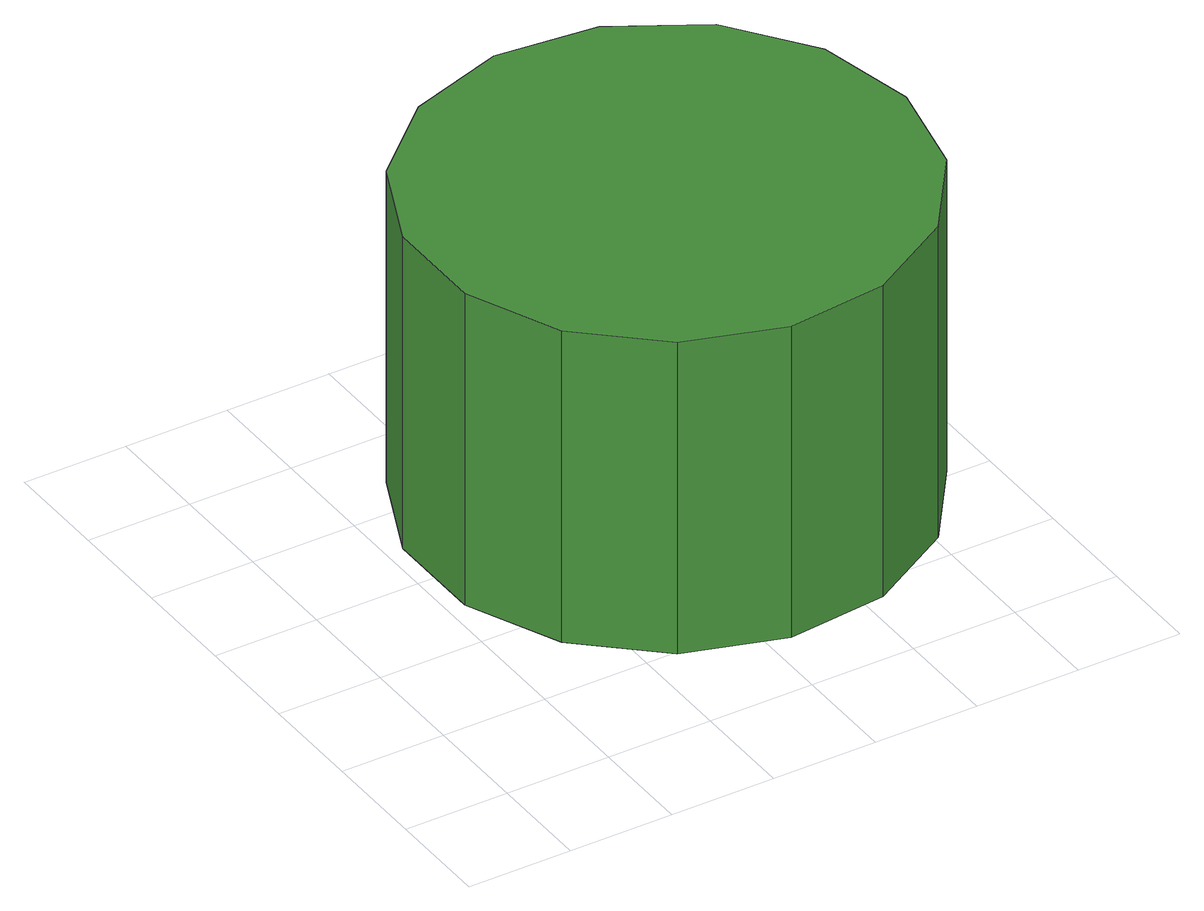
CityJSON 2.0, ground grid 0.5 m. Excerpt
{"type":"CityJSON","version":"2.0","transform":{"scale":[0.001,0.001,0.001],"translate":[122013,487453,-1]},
"CityObjects":{
"tree1":{"type":"SolitaryVegetationObject","attributes":{"function":"something"},"geometry":[{"type":"MultiSurface","lod":"1","boundaries":[[[0,1,2,3,4,5,6,7,8,9,10,11,12,13,14]],[[15,16,17,18,19,20,21,22,23,24,25,26,27,28,29]],[[0,29,28,1]],[[1,28,27,2]],[[2,27,26,3]],[[3,26,25,4]],[[4,25,24,5]],[[5,24,23,6]],[[6,23,22,7]],[[7,22,21,8]],[[8,21,20,9]],[[9,20,19,10]],[[10,19,18,11]],[[11,18,17,12]],[[12,17,16,13]],[[13,16,15,14]],[[14,15,29,0]]]}]}
},
"vertices":[
[2909,1509,2312],[2808,1987,2312],[2520,2383,2312],[2097,2627,2312],[1611,2678,2312],[1145,2527,2312],[782,2200,2312],[583,1753,2312],[583,1264,2312],[782,817,2312],[1145,490,2312],[1611,339,2312],[2097,390,2312],[2520,635,2312],[2808,1030,2312],[2808,1030,732],[2520,635,732],[2097,390,732],[1611,339,732],[1145,490,732],[782,817,732],[583,1264,732],[583,1753,732],[782,2200,732],[1145,2527,732],[1611,2678,732],[2097,2627,732],[2520,2383,732],[2808,1987,732],[2909,1509,732]
]}
